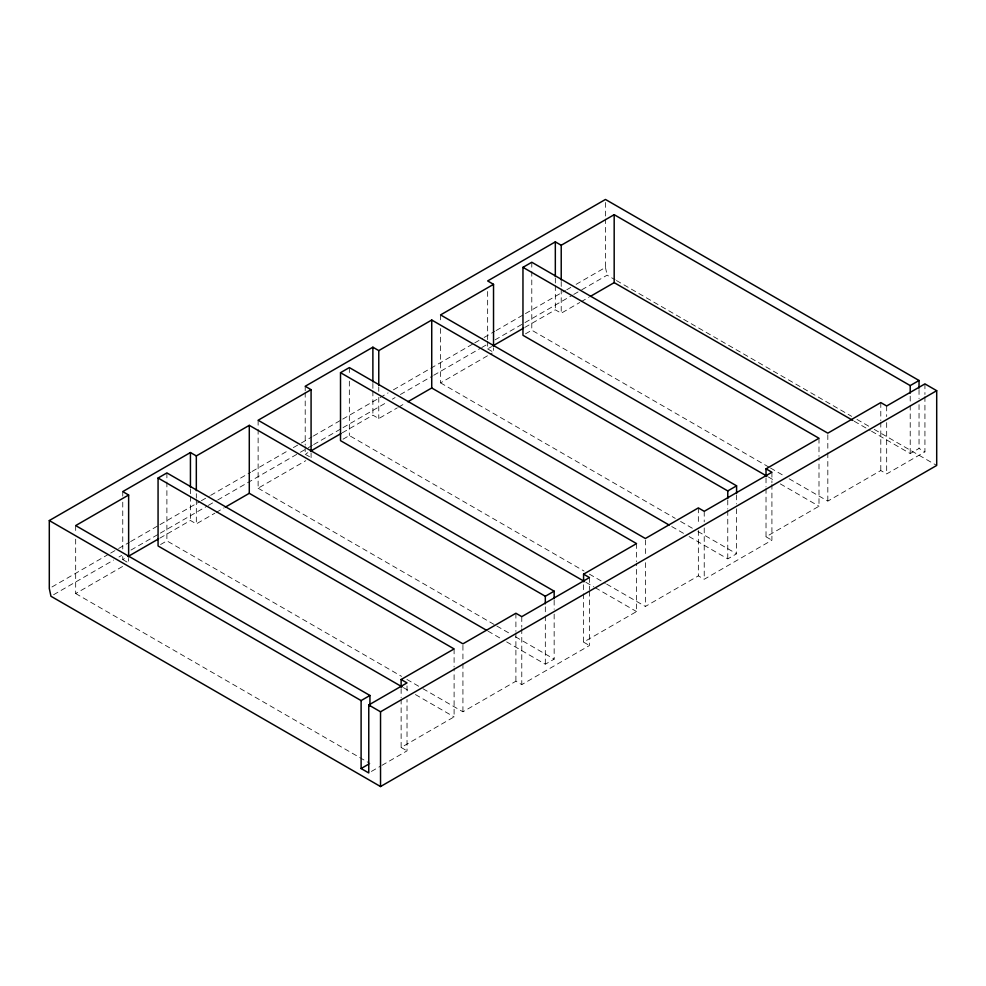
<?xml version="1.0" encoding="UTF-8"?>
<svg xmlns="http://www.w3.org/2000/svg" width="986" height="986" viewBox="0 0 986 986"><rect width="100%" height="100%" fill="white"/><g stroke="black" fill="none" stroke-linecap="round" stroke-linejoin="round"><path stroke-width="0.74" stroke-dasharray="4.93 3.7" d="M51.962 586.978L109.323 553.861M110.654 553.097L117.322 549.239M118.653 548.475L129.326 542.312M130.657 541.548L158.672 525.378M160.003 524.601L200.01 501.504M201.341 500.728L209.352 496.106M210.684 495.342L250.69 472.245M252.034 471.468L288.035 450.676M293.372 447.595L300.04 443.749M301.371 442.985L312.044 436.823M313.375 436.046L341.39 419.876M342.721 419.112L388.065 392.933M393.402 389.852L473.428 343.646M474.759 342.881L482.77 338.26M484.101 337.483L494.762 331.321M496.106 330.556L524.108 314.386M525.439 313.61L565.459 290.513M566.79 289.748L570.795 287.431M576.12 284.35L605.466 267.416L605.466 219.089M53.614 594.718L113.636 560.073M118.973 556.991L121.635 555.451M130.978 550.065L158.98 533.894M160.324 533.118L206.998 506.175M208.329 505.399L216.328 500.777M217.672 500.013L299.029 453.042M300.36 452.266L307.028 448.42M308.359 447.644L312.365 445.339M313.696 444.563L341.711 428.392M343.042 427.628L387.054 402.214M392.391 399.133L395.053 397.592M400.39 394.511L432.398 376.036M433.729 375.272L480.416 348.317M481.747 347.54L487.084 344.459M495.083 339.85L572.447 295.184M573.778 294.407L580.446 290.562M581.777 289.798L607.117 275.168L615.091 279.765M122.757 556.548L122.757 559.567L126.738 557.263M159.917 538.11L190.434 520.485L196.325 523.886L214.862 513.188M305.204 446.683L305.204 454.226L307.854 452.697M342.364 432.78L372.881 415.155L378.772 418.557L397.309 407.847M487.651 341.341L487.651 348.896L491.632 346.604M524.798 327.438L555.328 309.826L561.219 313.215L579.756 302.517M75.675 539.182L75.675 593.547L123.336 566.026M160.582 544.519L166.893 540.883L401.585 676.371M216.18 512.424L224.13 507.839M258.122 429.317L258.122 488.206L305.783 460.684M343.029 439.189L349.34 435.541L584.032 571.042M398.627 407.082L405.246 403.262M440.557 328.511L440.557 382.876L492.211 353.062M525.476 333.847L531.787 330.211L769.142 467.253M581.074 301.753L589.024 297.168M401.129 699.148L401.129 747.474L454.102 716.884L454.102 668.557M422.92 688.696L462.927 711.793L515.9 681.215L521.779 684.604L589.468 645.534L589.468 591.169M506.656 641.898L545.32 664.219L554.157 659.129L554.157 610.802M583.576 593.806L583.576 642.132L636.549 611.554L636.549 563.228M606.698 584.131L645.374 606.452L698.347 575.873L704.226 579.275L771.915 540.192L771.915 484.323M689.103 536.557L727.767 558.889L736.591 553.787L736.591 505.461M766.023 488.477L766.023 536.803L818.996 506.225L818.996 457.898M789.145 478.802L827.821 501.122L880.794 470.544L886.673 473.933L924.93 451.847L924.93 395.978M871.55 431.227L910.214 453.548L919.038 448.457L924.93 451.847M371.402 771.434L380.633 766.097M381.952 765.333L407.021 750.864L407.021 699.518M616.423 280.529L851.645 416.339M856.957 419.407L868.925 426.309M874.237 429.378L936.7 465.441M854.209 421.219L870.207 430.451M770.485 468.017L783.821 475.72M768.316 476.965L774.984 480.811M780.32 483.892L818.996 506.225M487.651 348.896L493.53 352.298L493.53 347.762M766.023 536.803L771.915 540.192M440.557 382.876L675.262 518.377M680.587 521.458L692.591 528.385M697.928 531.466L736.591 553.787M671.762 526.549L683.766 533.475M589.369 574.123L605.367 583.355M585.869 582.295L593.88 586.916M595.211 587.693L636.549 611.554M305.204 454.226L309.912 456.949M583.576 642.132L589.468 645.534M258.122 488.206L495.477 625.247M496.808 626.024L510.144 633.715M515.481 636.796L554.157 659.129M487.984 631.114L501.319 638.817M406.922 679.453L421.589 687.92M403.422 687.636L410.09 691.482M415.426 694.563L454.102 716.884M122.757 559.567L128.636 562.969L128.636 558.433M401.129 747.474L407.021 750.864M75.675 593.547L369.935 763.435M605.466 267.416L607.117 275.168M924.93 383.899L924.93 394.462M919.038 389.556L919.038 398.615M919.038 404.654L919.038 448.457M910.214 396.162L910.214 403.718M910.214 405.221L910.214 453.548M886.673 405.985L886.673 416.548M886.673 422.587L886.673 473.933M880.794 402.584L880.794 420.702M880.794 422.218L880.794 470.544M827.821 434.678L827.821 451.28M827.821 452.796L827.821 501.122M818.996 438.265L818.996 456.382M771.915 472.245L771.915 482.807M766.023 477.902L766.023 486.961M736.591 494.898L736.591 503.957M727.767 499.988L727.767 509.047M727.767 510.563L727.767 558.889M704.226 511.315L704.226 521.89M704.226 527.929L704.226 579.275M698.347 507.913L698.347 524.527M698.347 530.567L698.347 575.873M645.374 540.008L645.374 555.106M645.374 562.661L645.374 606.452M636.549 543.594L636.549 561.712M605.466 202.475L605.466 217.573M589.468 577.574L589.468 589.653M583.576 584.747L583.576 592.303M561.219 281.503L561.219 287.542M561.219 289.058L561.219 313.215M555.328 278.101L555.328 284.153M555.328 285.657L555.328 309.826M554.157 600.227L554.157 609.286M545.32 606.834L545.32 614.389M545.32 615.893L545.32 664.219M531.787 262.251L531.787 269.807M531.787 271.31L531.787 330.211M521.779 616.644L521.779 627.219M521.779 628.735L521.779 684.604M515.9 613.255L515.9 631.373M515.9 632.889L515.9 681.215M487.651 291.511L487.651 339.837M462.927 645.337L462.927 661.951M462.927 663.467L462.927 711.793M454.102 648.924L454.102 667.054M440.557 314.916L440.557 322.471M407.021 685.923L407.021 693.478M401.129 688.573L401.129 697.632M378.772 386.845L378.772 391.368M378.772 397.407L378.772 418.557M372.881 383.443L372.881 389.482M372.881 390.998L372.881 415.155M349.34 367.581L349.34 375.136M349.34 381.175L349.34 435.541M311.083 453.104L311.083 457.627M305.204 386.278L305.204 390.801M305.204 392.317L305.204 445.167M258.122 420.246L258.122 427.801M196.325 493.69L196.325 498.213M196.325 499.729L196.325 523.886M190.434 488.773L190.434 494.812M190.434 496.328L190.434 520.485M166.893 472.923L166.893 480.465M166.893 481.981L166.893 540.883M122.757 491.607L122.757 496.143M122.757 502.182L122.757 548.992M75.675 525.587L75.675 533.143"/><path stroke-width="1.48" d="M766.985 476.189L522.962 335.302L522.962 267.342L531.787 262.251L827.821 433.162L880.794 402.584L886.673 405.985L924.93 383.899L936.7 390.69L936.7 465.441L380.534 786.545L50.952 596.259L49.3 588.519L49.3 520.559L605.466 199.455L919.038 380.497L919.038 388.053M554.157 598.712L554.157 591.169L545.32 596.259L249.285 425.348L196.325 455.926L190.434 452.537L122.757 491.607L128.636 495.009L128.636 556.917M736.591 493.382L736.591 485.827L727.767 490.929L431.732 320.019L378.772 350.597L372.881 347.195L305.204 386.278L311.083 389.667L311.083 451.588M919.038 380.497L910.214 385.588L614.179 214.677L561.219 245.255L555.328 241.866L487.651 280.936L493.53 284.338L493.53 346.259M128.636 495.009L75.675 525.587L369.935 695.475L369.935 706.05M402.091 686.86L158.068 545.973L158.068 478.013L166.893 472.923L462.927 643.833L515.9 613.255L521.779 616.644L589.468 577.574L583.576 574.172L583.576 581.728M311.083 389.667L258.122 420.246L554.157 591.169M584.538 581.53L340.515 440.643L340.515 372.683L349.34 367.581L645.374 538.504L698.347 507.913L704.226 511.315L771.915 472.245L766.023 468.843L766.023 476.398M493.53 284.338L440.557 314.916L736.591 485.827M128.057 556.498L158.586 538.874M310.504 451.169L341.033 433.544M492.951 345.827L523.48 328.215M225.449 507.063L249.285 493.308L486.653 630.35M407.896 401.733L431.732 387.979L669.1 525.008M590.343 296.404L614.179 282.637L852.878 420.443M49.3 520.559L361.11 700.578L369.935 695.475M401.129 687.057L401.129 679.514L454.102 648.924L158.068 478.013M583.576 574.172L636.549 543.594L340.515 372.683M766.023 468.843L818.996 438.265L522.962 267.342M361.11 700.578L361.11 768.538L368.764 772.95L368.764 704.99L407.021 682.904L401.129 679.514M368.764 704.99L380.534 711.793L936.7 390.69M361.11 768.538L368.678 764.162M910.214 385.588L910.214 393.143M727.767 490.929L727.767 498.485M614.179 214.677L614.179 282.637M561.219 245.255L561.219 279.999M555.328 241.866L555.328 276.598M545.32 596.259L545.32 603.814M431.732 320.019L431.732 387.979M380.534 711.793L380.534 786.545M378.772 350.597L378.772 385.329M372.881 347.195L372.881 381.927M249.285 425.348L249.285 493.308M196.325 455.926L196.325 490.658M190.434 452.537L190.434 487.269"/></g></svg>
